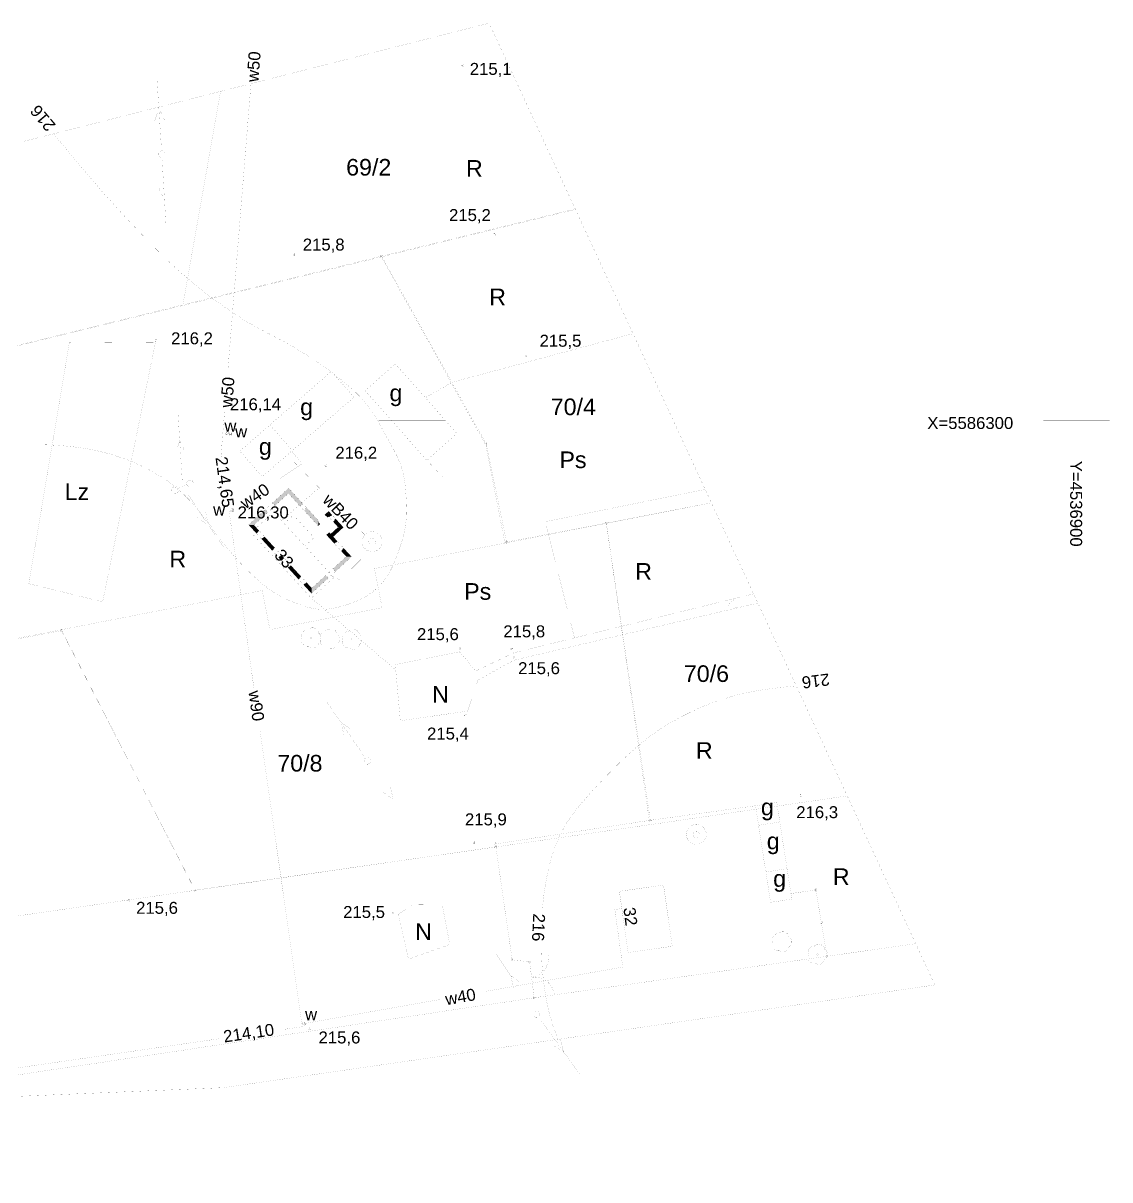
# Model space of a CAD drawing. Extents: x 114 to 624, y 4 to 211.
# Drawn here: x 460.1 to 623.6, y 5 to 179 of the extents above; entities that cross this region are included whole.
import ezdxf

# ---------------------------------------------------------------- set-up
doc = ezdxf.new("R2010")
doc.units = 0
doc.header["$MEASUREMENT"] = 0
doc.linetypes.add('linia 1x1', pattern=[1, 0.5, -0.5])
doc.linetypes.add('linia 2x1', pattern=[1.5, 1, -0.5])
for name, color, linetype in [('1x1 linia', 7, 'Continuous'), ('2x1 linia', 7, 'Continuous'), ('BUN', 7, 'Continuous'), ('BUO', 7, 'Continuous'), ('granice', 7, 'Continuous'), ('opisy 25', 7, 'Continuous'), ('opisy18', 7, 'Continuous'), ('płoty', 7, 'Continuous'), ('siatka', 7, 'Continuous'), ('symbole', 7, 'Continuous'), ('uzbrojenia', 7, 'Continuous'), ('użytki', 7, 'Continuous'), ('warstwice', 7, 'Continuous'), ('zakres', 7, 'Continuous')]:
    doc.layers.add(name, color=color, linetype=linetype)
doc.styles.add('GENERATED_STYLE_1', font='ARIAL.ttf')
doc.linetypes.add('FENCELINE0', pattern='A,0,[1,mapa Lśne Odpadki1.Shx,S=0.059524,R=0,X=0,Y=0],-7.51,0', length=7.51)

# ---------------------------------------------------------------- blocks, each defined once
blk = doc.blocks.new('WALL_21', base_point=(508.75, 98.76))
for points in [[(509.55, 98.73), (508.75, 98.76), (506.75, 96.93), (506.97, 96.7), (506.93, 96.66), (507.1, 96.47)], [(506.08, 95.54), (505.91, 95.72), (505.87, 95.68), (505.65, 95.92), (503.56, 94), (503.52, 93.2)]]:
    blk.add_hatch(color=7).paths.add_polyline_path(points, flags=0)
at = {"color": 7, "linetype": 'Continuous', "const_width": 0.009}
for points in [[(508.75, 98.76), (506.75, 96.93)], [(507.1, 96.47), (509.55, 98.73)], [(505.65, 95.92), (503.56, 94)], [(505.65, 95.92), (505.87, 95.68)], [(506.75, 96.93), (506.97, 96.7)], [(506.97, 96.7), (506.93, 96.66)], [(506.93, 96.66), (507.1, 96.47)], [(503.52, 93.2), (506.08, 95.54)], [(505.87, 95.68), (505.91, 95.72)], [(505.91, 95.72), (506.08, 95.54)]]:
    blk.add_lwpolyline(points, dxfattribs=at)
at = {"color": 1, "linetype": 'Continuous', "const_width": 0.009}
for points in [[(506.75, 96.93), (505.65, 95.92)], [(506.08, 95.54), (507.1, 96.47)]]:
    blk.add_lwpolyline(points, dxfattribs=at)
blk = doc.blocks.new('WALL_22', base_point=(505.76, 102.02))
for points in [[(506.18, 102.4), (505.76, 102.02), (506.96, 100.71), (507.2, 100.92), (507.24, 100.88), (507.42, 101.05)], [(508.35, 100.03), (508.17, 99.86), (508.21, 99.82), (507.97, 99.6), (508.75, 98.76), (509.55, 98.73)]]:
    blk.add_hatch(color=7).paths.add_polyline_path(points, flags=0)
at = {"color": 7, "linetype": 'Continuous', "const_width": 0.009}
for points in [[(506.18, 102.4), (505.76, 102.02)], [(505.76, 102.02), (506.96, 100.71)], [(506.4, 102.16), (506.18, 102.4)], [(507.42, 101.05), (506.78, 101.74)], [(507.24, 100.88), (507.42, 101.05)], [(506.96, 100.71), (507.2, 100.92)], [(507.2, 100.92), (507.24, 100.88)], [(507.97, 99.6), (508.21, 99.82)], [(507.97, 99.6), (508.75, 98.76)], [(508.17, 99.86), (508.35, 100.03)], [(508.21, 99.82), (508.17, 99.86)], [(509.55, 98.73), (508.35, 100.03)]]:
    blk.add_lwpolyline(points, dxfattribs=at)
at = {"color": 1, "linetype": 'Continuous', "const_width": 0.009}
for points in [[(508.35, 100.03), (507.42, 101.05)], [(506.96, 100.71), (507.97, 99.6)]]:
    blk.add_lwpolyline(points, dxfattribs=at)
blk = doc.blocks.new('WALL_23', base_point=(500.04, 108.25))
for points in [[(500.07, 109.06), (500.04, 108.25), (501.8, 106.33), (502.04, 106.55), (502.08, 106.5), (502.26, 106.67)], [(502.79, 106.1), (502.61, 105.93), (502.65, 105.88), (502.41, 105.67), (504.52, 103.37), (504.56, 104.17)]]:
    blk.add_hatch(color=7).paths.add_polyline_path(points, flags=0)
at = {"color": 7, "linetype": 'Continuous', "const_width": 0.009}
for points in [[(500.04, 108.25), (501.8, 106.33)], [(502.26, 106.67), (500.07, 109.06)], [(501.8, 106.33), (502.04, 106.55)], [(502.04, 106.55), (502.08, 106.5)], [(502.08, 106.5), (502.26, 106.67)], [(502.41, 105.67), (502.65, 105.88)], [(502.41, 105.67), (504.52, 103.37)], [(502.61, 105.93), (502.79, 106.1)], [(502.65, 105.88), (502.61, 105.93)], [(504.56, 104.17), (502.79, 106.1)]]:
    blk.add_lwpolyline(points, dxfattribs=at)
at = {"color": 1, "linetype": 'Continuous', "const_width": 0.009}
for points in [[(501.8, 106.33), (502.41, 105.67)], [(502.79, 106.1), (502.26, 106.67)]]:
    blk.add_lwpolyline(points, dxfattribs=at)
blk = doc.blocks.new('WALL_24', base_point=(504.52, 103.37))
for points in [[(505.51, 105.05), (505.68, 104.87), (505.71, 104.89), (505.93, 104.65), (506.05, 104.77), (506.09, 105.58)], [(504.56, 104.17), (504.52, 103.37), (504.82, 103.64), (504.6, 103.88), (504.63, 103.9), (504.46, 104.08)]]:
    blk.add_hatch(color=7).paths.add_polyline_path(points, flags=0)
at = {"color": 7, "linetype": 'Continuous', "const_width": 0.009}
for points in [[(506.09, 105.58), (505.51, 105.05)], [(505.68, 104.87), (505.51, 105.05)], [(505.71, 104.89), (505.68, 104.87)], [(505.93, 104.65), (505.71, 104.89)], [(505.93, 104.65), (506.05, 104.77)], [(504.63, 103.9), (504.46, 104.08)], [(504.52, 103.37), (504.82, 103.64)], [(504.6, 103.88), (504.63, 103.9)], [(504.82, 103.64), (504.6, 103.88)]]:
    blk.add_lwpolyline(points, dxfattribs=at)
blk = doc.blocks.new('WALL_25', base_point=(506.05, 104.77))
for points in [[(506.09, 105.58), (506.05, 104.77), (506.15, 104.67), (506.38, 104.89), (506.42, 104.84), (506.61, 105.01)], [(507.14, 104.44), (506.95, 104.27), (506.99, 104.22), (506.76, 104.01), (507.51, 103.18), (508.32, 103.15)]]:
    blk.add_hatch(color=7).paths.add_polyline_path(points, flags=0)
at = {"color": 7, "linetype": 'Continuous', "const_width": 0.009}
for points in [[(506.05, 104.77), (506.15, 104.67)], [(506.61, 105.01), (506.09, 105.58)], [(506.15, 104.67), (506.38, 104.89)], [(506.38, 104.89), (506.42, 104.84)], [(506.42, 104.84), (506.61, 105.01)], [(506.95, 104.27), (507.14, 104.44)], [(508.32, 103.15), (507.14, 104.44)], [(506.76, 104.01), (506.99, 104.22)], [(506.76, 104.01), (507.51, 103.18)], [(506.99, 104.22), (506.95, 104.27)]]:
    blk.add_lwpolyline(points, dxfattribs=at)
at = {"color": 1, "linetype": 'Continuous', "const_width": 0.009}
for points in [[(506.15, 104.67), (506.76, 104.01)], [(507.14, 104.44), (506.61, 105.01)]]:
    blk.add_lwpolyline(points, dxfattribs=at)
blk = doc.blocks.new('WALL_26', base_point=(494.85, 103.49))
for points in [[(497.62, 106.81), (497.79, 106.62), (497.83, 106.66), (498.05, 106.43), (500.04, 108.25), (500.07, 109.06)], [(494.05, 103.53), (494.85, 103.49), (496.94, 105.41), (496.73, 105.65), (496.77, 105.69), (496.6, 105.87)]]:
    blk.add_hatch(color=7).paths.add_polyline_path(points, flags=0)
at = {"color": 7, "linetype": 'Continuous', "const_width": 0.009}
for points in [[(500.07, 109.06), (497.62, 106.81)], [(498.05, 106.43), (500.04, 108.25)], [(497.79, 106.62), (497.62, 106.81)], [(497.83, 106.66), (497.79, 106.62)], [(498.05, 106.43), (497.83, 106.66)], [(496.6, 105.87), (494.05, 103.53)], [(494.85, 103.49), (496.94, 105.41)], [(496.77, 105.69), (496.6, 105.87)], [(496.73, 105.65), (496.77, 105.69)], [(496.94, 105.41), (496.73, 105.65)]]:
    blk.add_lwpolyline(points, dxfattribs=at)
at = {"color": 1, "linetype": 'Continuous', "const_width": 0.009}
for points in [[(497.62, 106.81), (496.6, 105.87)], [(496.94, 105.41), (498.05, 106.43)]]:
    blk.add_lwpolyline(points, dxfattribs=at)
blk = doc.blocks.new('WALL_27', base_point=(497.31, 100.81))
for points in [[(495.26, 102.21), (495.44, 102.38), (495.4, 102.42), (495.64, 102.64), (494.85, 103.49), (494.05, 103.53)], [(496.89, 100.43), (497.31, 100.81), (496.45, 101.75), (496.21, 101.54), (496.17, 101.58), (495.99, 101.41)]]:
    blk.add_hatch(color=7).paths.add_polyline_path(points, flags=0)
at = {"color": 7, "linetype": 'Continuous', "const_width": 0.009}
for points in [[(494.05, 103.53), (495.26, 102.21)], [(495.64, 102.64), (494.85, 103.49)], [(495.44, 102.38), (495.26, 102.21)], [(495.64, 102.64), (495.4, 102.42)], [(495.4, 102.42), (495.44, 102.38)], [(496.17, 101.58), (495.99, 101.41)], [(495.99, 101.41), (496.89, 100.43)], [(496.21, 101.54), (496.17, 101.58)], [(496.45, 101.75), (496.21, 101.54)], [(497.31, 100.81), (496.45, 101.75)]]:
    blk.add_lwpolyline(points, dxfattribs=at)
at = {"color": 1, "linetype": 'Continuous', "const_width": 0.009}
for points in [[(495.26, 102.21), (495.99, 101.41)], [(496.45, 101.75), (495.64, 102.64)]]:
    blk.add_lwpolyline(points, dxfattribs=at)
blk = doc.blocks.new('WALL_28', base_point=(501.1, 96.68))
for points in [[(497.61, 99.64), (497.8, 99.81), (497.76, 99.85), (497.99, 100.07), (497.31, 100.81), (496.89, 100.43)], [(499.02, 98.1), (499.21, 98.27), (499.17, 98.32), (499.4, 98.53), (499.01, 98.96), (498.77, 98.75), (498.73, 98.79), (498.55, 98.62)], [(500.68, 96.3), (501.1, 96.68), (500.41, 97.43), (500.18, 97.21), (500.14, 97.26), (499.95, 97.09)]]:
    blk.add_hatch(color=7).paths.add_polyline_path(points, flags=0)
at = {"color": 7, "linetype": 'Continuous', "const_width": 0.009}
for points in [[(496.89, 100.43), (497.61, 99.64)], [(497.99, 100.07), (497.31, 100.81)], [(497.8, 99.81), (497.61, 99.64)], [(497.99, 100.07), (497.76, 99.85)], [(497.76, 99.85), (497.8, 99.81)], [(498.73, 98.79), (498.55, 98.62)], [(498.55, 98.62), (499.02, 98.1)], [(498.77, 98.75), (498.73, 98.79)], [(499.01, 98.96), (498.77, 98.75)], [(499.4, 98.53), (499.01, 98.96)], [(499.21, 98.27), (499.02, 98.1)], [(499.4, 98.53), (499.17, 98.32)], [(499.17, 98.32), (499.21, 98.27)], [(500.14, 97.26), (499.95, 97.09)], [(499.95, 97.09), (500.68, 96.3)], [(500.18, 97.21), (500.14, 97.26)], [(500.41, 97.43), (500.18, 97.21)], [(501.1, 96.68), (500.41, 97.43)]]:
    blk.add_lwpolyline(points, dxfattribs=at)
at = {"color": 1, "linetype": 'Continuous', "const_width": 0.009}
for points in [[(497.61, 99.64), (498.55, 98.62)], [(499.01, 98.96), (497.99, 100.07)], [(499.02, 98.1), (499.95, 97.09)], [(500.41, 97.43), (499.4, 98.53)]]:
    blk.add_lwpolyline(points, dxfattribs=at)
blk = doc.blocks.new('WALL_29', base_point=(503.56, 94))
for points in [[(501.58, 95.31), (501.77, 95.48), (501.73, 95.53), (501.96, 95.74), (501.1, 96.68), (500.68, 96.3)], [(503.52, 93.2), (503.56, 94), (502.77, 94.86), (502.54, 94.64), (502.5, 94.68), (502.31, 94.52)]]:
    blk.add_hatch(color=7).paths.add_polyline_path(points, flags=0)
at = {"color": 7, "linetype": 'Continuous', "const_width": 0.009}
for points in [[(500.68, 96.3), (501.58, 95.31)], [(501.96, 95.74), (501.1, 96.68)], [(501.96, 95.74), (501.73, 95.53)], [(501.77, 95.48), (501.58, 95.31)], [(501.73, 95.53), (501.77, 95.48)], [(502.5, 94.68), (502.31, 94.52)], [(502.31, 94.52), (503.52, 93.2)], [(502.54, 94.64), (502.5, 94.68)], [(502.77, 94.86), (502.54, 94.64)], [(503.56, 94), (502.77, 94.86)]]:
    blk.add_lwpolyline(points, dxfattribs=at)
at = {"color": 1, "linetype": 'Continuous', "const_width": 0.009}
for points in [[(502.77, 94.86), (501.96, 95.74)], [(501.58, 95.31), (502.31, 94.52)]]:
    blk.add_lwpolyline(points, dxfattribs=at)
blk = doc.blocks.new('WALL_30', base_point=(505.98, 101.78))
blk.add_hatch(color=7).paths.add_polyline_path([(506.78, 101.74), (508.32, 103.15), (507.51, 103.18), (506.4, 102.16)], flags=0)
at = {"color": 7, "linetype": 'Continuous', "const_width": 0.009}
for points in [[(507.51, 103.18), (506.4, 102.16)], [(506.78, 101.74), (508.32, 103.15)]]:
    blk.add_lwpolyline(points, dxfattribs=at)

msp = doc.modelspace()

# ---------------------------------------------------------------- linework, layer by layer
at = {"layer": '1x1 linia', "color": 7, "linetype": 'linia 1x1', "const_width": 0.009}
msp.add_lwpolyline([(483.45715, 108.988151), (484.792627, 109.563101)], dxfattribs=at)
at = {"layer": '2x1 linia', "color": 7, "linetype": 'linia 2x1', "const_width": 0.009}
for points in [[(524.761733, 125.011781), (551.884035, 132.299397)], [(460.990354, 94.674136), (467.101997, 131.014008)], [(467.101997, 131.014008), (480.020116, 130.909994)], [(480.020116, 130.909994), (472.088099, 91.915302)], [(520.628535, 122.65956), (524.761733, 125.011781)], [(520.874788, 113.235517), (523.229402, 110.749965)], [(523.229402, 110.749965), (514.037258, 101.538645)], [(538.682953, 104.000386), (562.744476, 108.858293)], [(543.083533, 86.51491), (538.682953, 104.000386)], [(507.877596, 95.271792), (512.196779, 99.554917)], [(472.05779, 91.957555), (460.990354, 94.674136)], [(506.874752, 95.5926), (507.877596, 95.271792)], [(503.492544, 92.490378), (516.186331, 81.71273)]]:
    msp.add_lwpolyline(points, dxfattribs=at)
at = {"layer": 'BUN', "color": 4, "linetype": 'Continuous', "const_width": 0.009}
for points in [[(520.874788, 113.235517), (511.571779, 123.714065), (516.112928, 127.745764), (525.415937, 117.267217)], [(494.440004, 102.359941), (503.492544, 92.490378), (506.874752, 95.5926), (497.822212, 105.462163)], [(499.412767, 103.728055), (502.52857, 100.331039), (503.907164, 101.595509), (500.79136, 104.992525)], [(575.059692, 51.785616), (575.76757, 47.209666), (572.575138, 46.715812), (571.86726, 51.291762)]]:
    msp.add_lwpolyline(points, close=True, dxfattribs=at)
at = {"layer": 'BUO', "color": 1, "linetype": 'Continuous', "const_width": 0.009}
for points in [[(492.743664, 114.627878), (506.524664, 126.625878)], [(506.524664, 126.625878), (509.889674, 122.727262)], [(509.889674, 122.727262), (496.095664, 110.777878)], [(497.268935, 118.567665), (500.630681, 114.706443)], [(496.095664, 110.777878), (492.743664, 114.627878)]]:
    msp.add_lwpolyline(points, dxfattribs=at)
for points in [[(573.518454, 61.748677), (573.97285, 58.811312), (570.772348, 58.31621), (570.317951, 61.253575)], [(573.97285, 58.811312), (575.059692, 51.785616), (571.859189, 51.290513), (570.772348, 58.31621)], [(556.480106, 49.322023), (557.792055, 40.109663), (551.142723, 39.16272), (549.830774, 48.375079)]]:
    msp.add_lwpolyline(points, close=True, dxfattribs=at)
at = {"layer": 'granice', "color": 5, "linetype": 'Continuous', "const_width": 0.009}
for points in [[(484.156664, 136.535878), (489.833456, 168.75489)], [(543.225675, 150.987544), (514.036664, 143.845878)], [(514.036664, 143.845878), (484.156664, 136.535878)], [(529.746664, 115.495878), (514.036664, 143.845878)], [(484.156664, 136.535878), (406.446664, 117.525878)], [(532.616664, 100.775878), (529.746664, 115.495878)], [(547.876664, 103.755878), (563.679415, 106.840327)], [(532.616664, 100.775878), (547.876664, 103.755878)], [(547.876664, 103.755878), (554.426664, 58.405878)], [(512.986664, 96.945878), (532.616664, 100.775878)], [(514.136664, 91.055878), (512.986664, 96.945878)], [(465.876664, 87.745878), (496.106664, 93.645878)], [(496.106664, 93.645878), (497.256664, 87.755878)], [(497.256664, 87.755878), (514.136664, 91.055878)], [(181.446664, 32.225878), (465.876664, 87.745878)], [(485.996664, 48.525878), (465.876664, 87.745878)], [(554.426664, 58.405878), (584.112169, 62.738406)], [(554.426664, 58.405878), (485.996664, 48.525878)], [(485.996664, 48.525878), (432.526664, 40.805878)], [(581.060008, 38.599601), (594.41445, 40.502032)], [(537.018538, 32.362213), (581.060008, 38.599601)], [(422.440244, 15.240649), (537.018538, 32.362213)]]:
    msp.add_lwpolyline(points, dxfattribs=at)
at = {"layer": 'opisy18', "color": 30, "linetype": 'Continuous', "const_width": 0.009}
for points in [[(567.322609, 92.466963), (566.096509, 91.431787)], [(566.096509, 91.431787), (567.654711, 91.048484)]]:
    msp.add_lwpolyline(points, dxfattribs=at)
at = {"layer": 'płoty', "color": 1, "linetype": 'FENCELINE0', "const_width": 0.009}
for points in [[(514.060664, 143.958878), (542.438664, 150.884878)], [(514.060664, 143.958878), (446.149664, 127.314878)], [(529.806664, 115.689878), (514.060664, 143.958878)], [(532.855664, 100.942878), (529.806664, 115.689878)], [(547.856664, 103.774878), (563.679415, 106.840327)], [(547.856664, 103.774878), (532.855664, 100.942878)], [(554.490664, 59.073878), (547.856664, 103.774878)], [(452.903664, 85.138878), (465.909664, 87.610878)], [(465.909664, 87.610878), (486.010664, 48.548878)], [(554.490664, 59.073878), (570.317951, 61.253575)], [(531.211664, 55.502878), (554.490664, 59.073878)], [(486.010664, 48.548878), (531.254664, 55.052878)], [(531.254664, 55.052878), (531.211664, 55.502878)], [(533.706867, 38.049509), (531.254664, 55.052878)], [(575.638783, 48.042186), (579.407581, 48.577575)], [(579.407581, 48.577575), (581.060008, 38.599601)], [(581.060008, 38.599601), (537.018538, 32.362213)], [(536.329565, 37.777638), (533.706867, 38.049509)], [(537.018538, 32.362213), (536.329565, 37.777638)]]:
    msp.add_lwpolyline(points, dxfattribs=at)
at = {"layer": 'siatka', "color": 5, "linetype": 'Continuous', "const_width": 0.009}
for points in [[(518.616664, 114.225878), (518.616664, 124.225878)], [(618.616664, 114.225878), (618.616664, 124.225878)], [(513.616664, 119.225878), (523.616664, 119.225878)], [(623.616664, 119.225878), (613.616664, 119.225878)], [(518.616664, 14.225878), (518.616664, 24.225878)], [(618.616664, 14.225878), (618.616664, 24.225878)], [(523.616664, 19.225878), (513.616664, 19.225878)], [(623.616664, 19.225878), (613.616664, 19.225878)]]:
    msp.add_lwpolyline(points, dxfattribs=at)
at = {"layer": 'symbole', "color": 7, "linetype": 'Continuous', "const_width": 0.009}
for points in [[(526.123644, 172.653542, 1), (526.473644, 172.653542, 1)], [(526.173644, 172.653542, 1), (526.423644, 172.653542, 1)], [(526.248644, 172.653542, 1), (526.348644, 172.653542, 1)], [(480.494039, 159.321167, 1), (481.494039, 159.321167, 1)], [(530.903597, 147.249847, 1), (531.253597, 147.249847, 1)], [(530.953597, 147.249847, 1), (531.203597, 147.249847, 1)], [(531.028597, 147.249847, 1), (531.128597, 147.249847, 1)], [(500.741677, 144.181737, 1), (501.091677, 144.181737, 1)], [(500.791677, 144.181737, 1), (501.041677, 144.181737, 1)], [(500.866677, 144.181737, 1), (500.966677, 144.181737, 1)], [(513.885664, 143.958878, 1), (514.235664, 143.958878, 1)], [(513.935664, 143.958878, 1), (514.185664, 143.958878, 1)], [(514.010664, 143.958878, 1), (514.110664, 143.958878, 1)], [(479.936762, 131.294796, 1), (480.286762, 131.294796, 1)], [(479.986762, 131.294796, 1), (480.236762, 131.294796, 1)], [(480.061762, 131.294796, 1), (480.161762, 131.294796, 1)], [(535.540403, 128.958259, 1), (535.890403, 128.958259, 1)], [(535.590403, 128.958259, 1), (535.840403, 128.958259, 1)], [(535.665403, 128.958259, 1), (535.765403, 128.958259, 1)], [(490.586182, 117.311686, 1), (491.086182, 117.311686, 1)], [(490.626182, 117.311686, 1), (491.046182, 117.311686, 1)], [(490.661182, 117.311686, 1), (491.011182, 117.311686, 1)], [(490.711182, 117.311686, 1), (490.961182, 117.311686, 1)], [(490.786182, 117.311686, 1), (490.886182, 117.311686, 1)], [(491.056745, 117.242133, 1), (491.556745, 117.242133, 1)], [(491.096745, 117.242133, 1), (491.516745, 117.242133, 1)], [(491.131745, 117.242133, 1), (491.481745, 117.242133, 1)], [(491.181745, 117.242133, 1), (491.431745, 117.242133, 1)], [(491.256745, 117.242133, 1), (491.356745, 117.242133, 1)], [(529.631664, 115.689878, 1), (529.981664, 115.689878, 1)], [(529.681664, 115.689878, 1), (529.931664, 115.689878, 1)], [(529.756664, 115.689878, 1), (529.856664, 115.689878, 1)], [(505.435936, 112.422875, 1), (505.785936, 112.422875, 1)], [(505.485936, 112.422875, 1), (505.735936, 112.422875, 1)], [(505.560936, 112.422875, 1), (505.660936, 112.422875, 1)], [(484.751875, 109.760817, 1), (485.751875, 109.760817, 1)], [(482.497903, 108.790436, 1), (483.497903, 108.790436, 1)], [(491.33894, 105.736451, 1), (491.83894, 105.736451, 1)], [(491.37894, 105.736451, 1), (491.79894, 105.736451, 1)], [(491.41394, 105.736451, 1), (491.76394, 105.736451, 1)], [(491.46394, 105.736451, 1), (491.71394, 105.736451, 1)], [(491.53894, 105.736451, 1), (491.63894, 105.736451, 1)], [(547.681664, 103.774878, 1), (548.031664, 103.774878, 1)], [(547.731664, 103.774878, 1), (547.981664, 103.774878, 1)], [(547.806664, 103.774878, 1), (547.906664, 103.774878, 1)], [(511.142288, 100.987231, 1), (514.142288, 100.987231, 1)], [(512.142288, 100.987231, 1), (513.142288, 100.987231, 1)], [(532.680664, 100.942878, 1), (533.030664, 100.942878, 1)], [(532.730664, 100.942878, 1), (532.980664, 100.942878, 1)], [(532.805664, 100.942878, 1), (532.905664, 100.942878, 1)], [(465.734664, 87.610878, 1), (466.084664, 87.610878, 1)], [(465.784664, 87.610878, 1), (466.034664, 87.610878, 1)], [(465.859664, 87.610878, 1), (465.959664, 87.610878, 1)], [(503.364189, 86.509078, 1), (503.564189, 86.509078, 1)], [(506.158101, 86.338228, 1), (506.358101, 86.338228, 1)], [(509.522198, 86.281277, 1), (509.722198, 86.281277, 1)], [(525.708798, 84.987548, 1), (526.058798, 84.987548, 1)], [(525.758798, 84.987548, 1), (526.008798, 84.987548, 1)], [(525.833798, 84.987548, 1), (525.933798, 84.987548, 1)], [(533.409072, 84.877303, 1), (533.759072, 84.877303, 1)], [(533.459072, 84.877303, 1), (533.709072, 84.877303, 1)], [(533.534072, 84.877303, 1), (533.634072, 84.877303, 1)], [(533.821909, 83.609946, 1), (534.171909, 83.609946, 1)], [(533.871909, 83.609946, 1), (534.121909, 83.609946, 1)], [(533.946909, 83.609946, 1), (534.046909, 83.609946, 1)], [(526.478528, 74.820277, 1), (526.828528, 74.820277, 1)], [(526.528528, 74.820277, 1), (526.778528, 74.820277, 1)], [(526.603528, 74.820277, 1), (526.703528, 74.820277, 1)], [(511.430977, 68.011732, 1), (512.430977, 68.011732, 1)], [(576.889418, 62.825673, 1), (577.239418, 62.825673, 1)], [(576.939418, 62.825673, 1), (577.189418, 62.825673, 1)], [(577.014418, 62.825673, 1), (577.114418, 62.825673, 1)], [(554.315664, 59.073878, 1), (554.665664, 59.073878, 1)], [(554.365664, 59.073878, 1), (554.615664, 59.073878, 1)], [(554.440664, 59.073878, 1), (554.540664, 59.073878, 1)], [(559.923239, 56.934474, 1), (562.923239, 56.934474, 1)], [(527.818746, 55.696652, 1), (528.168746, 55.696652, 1)], [(527.868746, 55.696652, 1), (528.118746, 55.696652, 1)], [(527.943746, 55.696652, 1), (528.043746, 55.696652, 1)], [(560.923239, 56.934474, 1), (561.923239, 56.934474, 1)], [(531.036664, 55.502878, 1), (531.386664, 55.502878, 1)], [(531.079664, 55.052878, 1), (531.429664, 55.052878, 1)], [(531.086664, 55.502878, 1), (531.336664, 55.502878, 1)], [(531.129664, 55.052878, 1), (531.379664, 55.052878, 1)], [(531.161664, 55.502878, 1), (531.261664, 55.502878, 1)], [(531.204664, 55.052878, 1), (531.304664, 55.052878, 1)], [(579.232581, 48.577575, 1), (579.582581, 48.577575, 1)], [(475.807417, 47.034754, 1), (476.157417, 47.034754, 1)], [(475.857417, 47.034754, 1), (476.107417, 47.034754, 1)], [(475.932417, 47.034754, 1), (476.032417, 47.034754, 1)], [(485.835664, 48.548878, 1), (486.185664, 48.548878, 1)], [(485.885664, 48.548878, 1), (486.135664, 48.548878, 1)], [(485.960664, 48.548878, 1), (486.060664, 48.548878, 1)], [(579.282581, 48.577575, 1), (579.532581, 48.577575, 1)], [(579.357581, 48.577575, 1), (579.457581, 48.577575, 1)], [(515.623849, 45.097439, 1), (515.973849, 45.097439, 1)], [(515.673849, 45.097439, 1), (515.923849, 45.097439, 1)], [(515.748849, 45.097439, 1), (515.848849, 45.097439, 1)], [(580.047524, 43.656647, 1), (580.397524, 43.656647, 1)], [(580.097524, 43.656647, 1), (580.347524, 43.656647, 1)], [(580.172524, 43.656647, 1), (580.272524, 43.656647, 1)], [(574.138312, 40.763402, 1), (574.338312, 40.763402, 1)], [(579.53574, 38.869277, 1), (579.73574, 38.869277, 1)], [(580.885008, 38.599601, 1), (581.235008, 38.599601, 1)], [(580.935008, 38.599601, 1), (581.185008, 38.599601, 1)], [(581.010008, 38.599601, 1), (581.110008, 38.599601, 1)], [(533.531867, 38.049509, 1), (533.881867, 38.049509, 1)], [(533.581867, 38.049509, 1), (533.831867, 38.049509, 1)], [(533.656867, 38.049509, 1), (533.756867, 38.049509, 1)], [(536.154565, 37.777638, 1), (536.504565, 37.777638, 1)], [(536.204565, 37.777638, 1), (536.454565, 37.777638, 1)], [(536.279565, 37.777638, 1), (536.379565, 37.777638, 1)], [(536.843538, 32.362213, 1), (537.193538, 32.362213, 1)], [(536.893538, 32.362213, 1), (537.143538, 32.362213, 1)], [(536.968538, 32.362213, 1), (537.068538, 32.362213, 1)], [(536.878301, 29.889306, 1), (537.878301, 29.889306, 1)], [(502.156463, 28.477255, 1), (502.656463, 28.477255, 1)], [(502.196463, 28.477255, 1), (502.616463, 28.477255, 1)], [(502.231463, 28.477255, 1), (502.581463, 28.477255, 1)], [(502.281463, 28.477255, 1), (502.531463, 28.477255, 1)], [(502.356463, 28.477255, 1), (502.456463, 28.477255, 1)], [(503.079964, 27.689298, 1), (503.429964, 27.689298, 1)], [(503.129964, 27.689298, 1), (503.379964, 27.689298, 1)], [(503.204964, 27.689298, 1), (503.304964, 27.689298, 1)]]:
    msp.add_lwpolyline(points, format="xyb", close=True, dxfattribs=at)
for points in [[(526.298644, 172.653542), (526.298694, 172.653542)], [(480.930099, 160.319121), (480.290694, 170.298658)], [(479.926962, 164.358852), (480.549489, 166.259499)], [(481.409485, 164.45384), (480.549489, 166.259499)], [(481.053303, 158.322925), (481.645943, 148.340502)], [(480.554549, 154.190498), (481.406075, 152.380829)], [(482.037501, 154.278538), (481.406075, 152.380829)], [(531.078597, 147.249847), (531.078647, 147.249847)], [(500.916677, 144.181737), (500.916727, 144.181737)], [(514.060664, 143.958878), (514.060714, 143.958878)], [(480.111762, 131.294796), (480.111812, 131.294796)], [(535.715403, 128.958259), (535.715453, 128.958259)], [(484.062451, 110.273675), (483.438071, 120.254164)], [(490.836182, 117.311686), (490.836232, 117.311686)], [(491.306745, 117.242133), (491.306795, 117.242133)], [(483.065397, 114.314912), (483.690785, 116.21462)], [(484.548061, 114.407667), (483.690785, 116.21462)], [(529.806664, 115.689878), (529.806714, 115.689878)], [(505.610936, 112.422875), (505.610986, 112.422875)], [(484.683712, 108.446339), (490.271944, 100.153471)], [(486.356452, 104.634824), (488.01014, 103.509961)], [(487.58841, 105.464991), (488.01014, 103.509961)], [(491.58894, 105.736451), (491.58899, 105.736451)], [(547.856664, 103.774878), (547.856714, 103.774878)], [(532.855664, 100.942878), (532.855714, 100.942878)], [(465.909664, 87.610878), (465.909714, 87.610878)], [(525.883798, 84.987548), (525.883848, 84.987548)], [(533.584072, 84.877303), (533.584122, 84.877303)], [(533.996909, 83.609946), (533.996959, 83.609946)], [(511.362888, 68.834699), (505.681994, 77.064368)], [(508.424933, 71.783281), (507.981302, 73.733458)], [(509.647502, 72.627213), (507.981302, 73.733458)], [(526.653528, 74.820277), (526.653578, 74.820277)], [(512.485847, 67.179796), (518.034549, 58.860426)], [(514.140429, 63.360363), (515.788744, 62.227642)], [(515.376324, 64.184657), (515.788744, 62.227642)], [(577.064418, 62.825673), (577.064468, 62.825673)], [(554.490664, 59.073878), (554.490714, 59.073878)], [(527.993746, 55.696652), (527.993796, 55.696652)], [(531.211664, 55.502878), (531.211714, 55.502878)], [(531.254664, 55.052878), (531.254714, 55.052878)], [(475.982417, 47.034754), (475.982467, 47.034754)], [(486.010664, 48.548878), (486.010714, 48.548878)], [(579.407581, 48.577575), (579.407631, 48.577575)], [(515.798849, 45.097439), (515.798899, 45.097439)], [(580.222524, 43.656647), (580.222574, 43.656647)], [(536.823105, 30.721026), (531.271143, 39.03822)], [(581.060008, 38.599601), (581.060058, 38.599601)], [(533.706867, 38.049509), (533.706917, 38.049509)], [(536.329565, 37.777638), (536.329615, 37.777638)], [(533.931454, 33.715031), (533.518267, 35.671884)], [(535.167026, 34.53981), (533.518267, 35.671884)], [(537.018538, 32.362213), (537.018588, 32.362213)], [(502.406463, 28.477255), (502.406513, 28.477255)], [(537.961344, 29.076865), (543.791779, 20.952456)], [(503.254964, 27.689298), (503.255014, 27.689298)], [(540.952726, 26.182501), (541.431945, 24.240763)], [(539.745794, 25.316354), (541.431945, 24.240763)]]:
    msp.add_lwpolyline(points, dxfattribs=at)
for points in [[(503.005405, 87.762038, 0.519646), (502.101476, 86.531252)], [(504.582248, 87.256804, 0.60726), (503.005405, 87.762038)], [(504.581513, 85.760805, 0.501748), (504.582248, 87.256804)], [(505.799317, 87.591187, 0.519646), (504.895388, 86.360401)], [(507.37616, 87.085953, 0.60726), (505.799317, 87.591187)], [(507.375425, 85.589954, 0.501748), (507.37616, 87.085953)], [(509.163414, 87.534237, 0.519646), (508.259485, 86.30345)], [(510.740257, 87.029002, 0.60726), (509.163414, 87.534237)], [(502.101476, 86.531252, 0.596587), (503.102129, 85.229234)], [(503.102129, 85.229234, 0.547414), (504.581513, 85.760805)], [(504.895388, 86.360401, 0.596587), (505.89604, 85.058383)], [(505.89604, 85.058383, 0.547414), (507.375425, 85.589954)], [(508.259485, 86.30345, 0.596587), (509.260138, 85.001432)], [(509.260138, 85.001432, 0.547414), (510.739522, 85.533003)], [(510.739522, 85.533003, 0.501748), (510.740257, 87.029002)], [(573.779528, 42.016362, 0.519646), (572.875599, 40.785576)], [(575.356371, 41.511127, 0.60726), (573.779528, 42.016362)], [(572.875599, 40.785576, 0.596587), (573.876252, 39.483557)], [(575.355636, 40.015128, 0.501748), (575.356371, 41.511127)], [(579.176956, 40.122237, 0.519646), (578.273027, 38.89145)], [(580.753799, 39.617002, 0.60726), (579.176956, 40.122237)], [(536.627413, 35.436507, 0.414214), (539.152681, 38.845762)], [(573.876252, 39.483557, 0.547414), (575.355636, 40.015128)], [(578.273027, 38.89145, 0.596587), (579.27368, 37.589432)], [(580.753064, 38.121003, 0.501748), (580.753799, 39.617002)], [(579.27368, 37.589432, 0.547414), (580.753064, 38.121003)], [(540.036669, 32.911239, 0.414214), (536.627413, 35.436507)]]:
    msp.add_lwpolyline(points, format="xyb", dxfattribs=at)
at = {"layer": 'uzbrojenia', "color": 213, "linetype": 'Continuous', "const_width": 0.009}
for points in [[(490.940404, 126.826723), (494.408408, 169.917411)], [(489.922267, 114.17615), (490.468464, 120.962757)], [(490.836182, 117.311686), (490.174661, 117.312201)], [(490.836182, 117.311686), (491.306745, 117.242133)], [(490.009979, 113.549451), (489.922267, 114.17615)], [(499.863395, 114.041763), (505.724236, 108.00583)], [(502.105602, 112.71586), (500.526662, 114.616334)], [(502.105602, 112.71586), (497.539854, 109.685791)], [(504.6585, 109.103405), (499.010314, 104.166831)], [(493.008226, 106.678365), (491.144737, 105.441655)], [(494.552974, 81.089938), (491.112804, 105.669812)], [(510.920158, 102.654679), (511.545579, 102.010574)], [(494.836907, 79.098307), (494.552974, 81.089938)], [(502.12123, 28.002825), (495.764175, 72.594036)], [(549.146515, 45.656806), (550.200751, 45.777147)], [(550.347269, 36.978336), (549.146515, 45.656806)], [(529.839582, 33.34182), (550.347269, 36.978336)], [(502.062294, 28.416225), (523.051803, 32.13818)], [(499.343817, 27.600731), (502.12123, 28.002825)], [(409.081022, 14.53312), (489.653151, 26.197784)]]:
    msp.add_lwpolyline(points, dxfattribs=at)
at = {"layer": 'użytki', "color": 92, "linetype": 'Continuous', "const_width": 0.009}
for points in [[(533.950136, 84.265786), (570.022813, 93.14878)], [(534.039267, 83.178277), (570.668937, 91.754189)], [(516.116016, 82.494629), (525.793054, 84.417601)], [(525.793054, 84.417601), (528.224979, 81.533141)], [(528.224979, 81.533141), (533.950136, 84.265786)], [(516.875991, 74.04367), (516.116016, 82.494629)], [(528.582429, 80.191861), (534.039267, 83.178277)], [(527.003054, 75.497881), (528.582429, 80.191861)], [(516.875991, 74.04367), (527.003054, 75.497881)], [(518.716072, 46.362431), (516.552814, 44.901697)], [(523.194925, 46.301568), (518.716072, 46.362431)], [(524.319717, 40.375425), (523.194925, 46.301568)], [(516.552814, 44.901697), (518.106704, 38.176234)], [(518.106704, 38.176234), (524.319717, 40.375425)]]:
    msp.add_lwpolyline(points, dxfattribs=at)
at = {"layer": 'warstwice', "color": 6, "linetype": 'Continuous', "const_width": 0.009}
for points in [[(506.435488, 126.54824), (505.92903, 126.926351), (505.419731, 127.299193), (504.907238, 127.666414), (504.391201, 128.027664), (503.871268, 128.382592), (503.34709, 128.730847), (502.818314, 129.072078), (502.284645, 129.406002), (501.746294, 129.732939), (501.203736, 130.053531), (500.657454, 130.368423), (500.107928, 130.678261), (499.555637, 130.983689), (499.001062, 131.285352), (498.444684, 131.583896), (497.886982, 131.879966), (497.328493, 132.174335), (496.769986, 132.468332), (496.212295, 132.763433), (495.656255, 133.061113), (495.102697, 133.36285), (494.552457, 133.670118), (494.006367, 133.984394), (493.465231, 134.307098), (492.929251, 134.638538), (492.398075, 134.977999), (491.871332, 135.324732), (491.348651, 135.677985), (490.82966, 136.037006), (490.313988, 136.401045), (489.801264, 136.769349), (489.291115, 137.141169), (488.78318, 137.515766), (488.277401, 137.892923), (487.774115, 138.273088), (487.273683, 138.656751), (486.776469, 139.044404), (486.282833, 139.436538), (485.793136, 139.833641), (485.307598, 140.235966), (484.826193, 140.643352), (484.348867, 141.055594), (483.875568, 141.472487), (483.406244, 141.893827), (482.940836, 142.319406), (482.479184, 142.748976), (482.021029, 143.182244), (481.566105, 143.618916), (481.11415, 144.0587), (480.6649, 144.501301), (480.218092, 144.946426), (479.773461, 145.393783), (479.330744, 145.843077), (478.889678, 146.294014), (478.450011, 146.746317), (478.011654, 147.199876), (477.574629, 147.654701), (477.138957, 148.110806), (476.704662, 148.568202), (476.271768, 149.026901), (475.840296, 149.486916), (475.410269, 149.948259), (474.981712, 150.410941), (474.554646, 150.874976), (474.129095, 151.340375), (473.705082, 151.807151), (473.282629, 152.275315), (472.861759, 152.744881), (472.442496, 153.215859), (472.024862, 153.688263), (471.60888, 154.162105), (471.194568, 154.637392), (470.781873, 155.114075), (470.370694, 155.592069), (469.96093, 156.071284), (469.55248, 156.551635), (469.145243, 157.033034), (468.739118, 157.515394), (468.334004, 157.998626), (467.9298, 158.482645), (467.526404, 158.967362), (467.123717, 159.45269), (466.721635, 159.938543), (466.320059, 160.424832), (465.918888, 160.91147), (465.518019, 161.39837), (465.317667, 161.641891), (465.117353, 161.885445), (465.017206, 162.007231), (464.917064, 162.129021), (464.866994, 162.189917), (464.816925, 162.250813), (464.716788, 162.372607)], [(460.060491, 115.596465), (460.69128, 115.603691), (461.322237, 115.605866), (461.953406, 115.6027), (462.584829, 115.593904), (463.216541, 115.579185), (463.848444, 115.558164), (464.480325, 115.530383), (465.111965, 115.495385), (465.743144, 115.452711), (466.373645, 115.401902), (467.003248, 115.342499), (467.631734, 115.274044), (468.258884, 115.196077), (468.884481, 115.108141), (469.508304, 115.009776), (470.130135, 114.900523), (470.749756, 114.779924), (471.366948, 114.647521), (471.981488, 114.502919), (472.593143, 114.346062), (473.201674, 114.177003), (473.80684, 113.995794), (474.408403, 113.802489), (475.006124, 113.597139), (475.599763, 113.379797), (476.189082, 113.150516), (476.773841, 112.909349), (477.353801, 112.656348), (477.92865, 112.391499), (478.497815, 112.114546), (479.060662, 111.825175), (479.616559, 111.523077), (480.164872, 111.207939), (480.704968, 110.879449), (481.236213, 110.537297), (481.757976, 110.181169), (482.269622, 109.810756), (482.770537, 109.425785), (483.260343, 109.026525), (483.738829, 108.613621), (484.205785, 108.187725), (484.661005, 107.749489), (485.104281, 107.299567), (485.535403, 106.838611), (485.954515, 106.367399), (486.362883, 105.887107), (486.761996, 105.398993), (487.153346, 104.904314), (487.538424, 104.404327), (487.91872, 103.90029), (488.295726, 103.393461), (488.670932, 102.885095), (489.04583, 102.376452), (489.421909, 101.868787), (489.800661, 101.363359), (490.183577, 100.861425), (490.572147, 100.364241), (490.967862, 99.873065), (491.371788, 99.388816), (491.783879, 98.911524), (492.203909, 98.441076), (492.631653, 97.977361), (493.066883, 97.520265), (493.509374, 97.069676), (493.9589, 96.625482), (494.415235, 96.187568), (494.878153, 95.755824), (495.347434, 95.330148), (495.823456, 94.911595), (496.307693, 94.503339), (496.801734, 94.108774), (497.307169, 93.731297), (497.825588, 93.374307), (498.358522, 93.041093), (498.906093, 92.73244), (499.466987, 92.446568), (500.039822, 92.181584), (500.623219, 91.935591), (501.215796, 91.706695), (501.816173, 91.493002), (502.423021, 91.293629), (503.035389, 91.115271), (503.652499, 90.968053), (504.273573, 90.862113), (504.897833, 90.807594), (505.52437, 90.812183), (506.15156, 90.870301), (506.777537, 90.971904), (507.400437, 91.106945), (508.018397, 91.265436), (508.629691, 91.441786), (509.232818, 91.637672), (509.826301, 91.855454), (510.40866, 92.097493), (510.978418, 92.366151), (511.534091, 92.663786), (512.073451, 92.992344), (512.592694, 93.352905), (513.087821, 93.746436), (513.555129, 94.173462), (513.99283, 94.63168), (514.39988, 95.117684), (514.77524, 95.628062), (515.117868, 96.159404), (515.427954, 96.708443), (515.70969, 97.27237), (515.96808, 97.848473), (516.208124, 98.434038), (516.434827, 99.026351), (516.652045, 99.623091), (516.85849, 100.223693), (517.051427, 100.828091), (517.228125, 101.436213), (517.385849, 102.047992), (517.521866, 102.663357), (517.633442, 103.28224), (517.717903, 103.904568), (517.774914, 104.530088), (517.807252, 105.158312), (517.817906, 105.788736), (517.809869, 106.420854), (517.78613, 107.054164), (517.749681, 107.688159), (517.703512, 108.322335), (517.650518, 108.956171), (517.589207, 109.588334), (517.511985, 110.216371), (517.410806, 110.837743), (517.277625, 111.449912), (517.107254, 112.051212), (516.902836, 112.642518), (516.669031, 113.225169), (516.410496, 113.800503), (516.131889, 114.369858), (515.837867, 114.934571), (515.53309, 115.495982), (515.222214, 116.055426), (514.909895, 116.614242), (514.599164, 117.173077), (514.28862, 117.730697), (513.976113, 118.28555), (513.659495, 118.836086), (513.336616, 119.380752), (513.005328, 119.917997), (512.66348, 120.446271), (512.308924, 120.964021), (511.939511, 121.469695), (511.553091, 121.961744), (511.147604, 122.438675), (510.72303, 122.900381), (510.28139, 123.348141), (509.824789, 123.783288), (509.355334, 124.207159), (508.875133, 124.621091), (508.386293, 125.02642), (507.890921, 125.424481), (507.641444, 125.621204), (507.391124, 125.816611), (507.26573, 125.913873), (507.140213, 126.010861), (507.077408, 126.059252), (507.014571, 126.107573), (506.951701, 126.155823), (506.888799, 126.204001)], [(538.253443, 45.744713), (538.304798, 46.318392), (538.363077, 46.891577), (538.428434, 47.464216), (538.501023, 48.036254), (538.581, 48.607637), (538.668638, 49.178201), (538.764373, 49.747626), (538.868655, 50.315581), (538.981936, 50.881735), (539.104664, 51.445757), (539.23729, 52.007315), (539.380264, 52.566078), (539.534036, 53.121714), (539.699056, 53.673893), (539.875775, 54.222284), (540.064642, 54.766554), (540.266108, 55.306373), (540.480622, 55.841409), (540.708616, 56.37124), (540.950446, 56.89508), (541.206451, 57.412046), (541.476967, 57.92126), (541.762332, 58.421842), (542.062883, 58.91291), (542.378959, 59.393586), (542.710682, 59.863185), (543.056492, 60.322562), (543.414031, 60.773305), (543.780935, 61.217004), (544.15484, 61.655248), (544.533384, 62.08963), (544.914434, 62.521584), (545.297428, 62.951494), (545.682456, 63.379304), (546.069615, 63.804955), (546.458999, 64.228391), (546.850701, 64.649554), (547.244818, 65.068386), (547.641442, 65.48483), (548.040669, 65.898828), (548.442594, 66.310322), (548.847311, 66.719254), (549.254913, 67.125568), (549.665497, 67.529205), (550.079192, 67.930014), (550.496224, 68.327584), (550.916835, 68.721465), (551.341267, 69.111205), (551.769762, 69.496352), (552.202562, 69.876457), (552.639908, 70.251066), (553.082044, 70.619728), (553.52921, 70.981993), (553.981649, 71.337408), (554.439603, 71.685523), (554.903313, 72.025885), (555.372952, 72.358125), (555.848381, 72.682232), (556.329377, 72.998292), (556.815719, 73.306393), (557.307183, 73.606621), (557.803548, 73.899063), (558.304591, 74.183805), (558.810089, 74.460935), (559.31982, 74.73054), (559.833561, 74.992705), (560.351089, 75.247519), (560.872184, 75.495067), (561.396621, 75.735436), (561.924208, 75.96866), (562.454855, 76.19458), (562.988495, 76.413), (563.52506, 76.623722), (564.064482, 76.826549), (564.606695, 77.021282), (565.15163, 77.207724), (565.69922, 77.385677), (566.249397, 77.554945), (566.802095, 77.715329), (567.357244, 77.866631), (567.914779, 78.008655), (568.474607, 78.141311), (569.036538, 78.264968), (569.600356, 78.380116), (570.165843, 78.487246), (570.732782, 78.586846), (571.300957, 78.679407), (571.870151, 78.765419), (572.440148, 78.845371), (573.01075, 78.919799), (573.58185, 78.989445), (574.153365, 79.055105), (574.725212, 79.117577), (575.297308, 79.177657), (575.583423, 79.20705), (575.86957, 79.236144), (576.012651, 79.250609), (576.155737, 79.265038), (576.298825, 79.279442), (576.37037, 79.286638), (576.441915, 79.293833)], [(538.235643, 45.525723), (538.236344, 45.534591), (538.237048, 45.543459), (538.237753, 45.552326), (538.238459, 45.561194), (538.239167, 45.570061), (538.239877, 45.578929), (538.240588, 45.587796), (538.241301, 45.596663), (538.242016, 45.60553), (538.242732, 45.614397), (538.243449, 45.623264), (538.244169, 45.63213), (538.24489, 45.640997), (538.245612, 45.649864), (538.246337, 45.65873), (538.247062, 45.667596), (538.24779, 45.676463), (538.248519, 45.685329), (538.249249, 45.694195), (538.249982, 45.703061), (538.250715, 45.711926), (538.251451, 45.720792), (538.251819, 45.725225), (538.252188, 45.729658), (538.252372, 45.731874), (538.252557, 45.734091), (538.252742, 45.736307), (538.252834, 45.737415), (538.252927, 45.738523)], [(540.590304, 26.097093), (540.48644, 26.377779), (540.382914, 26.65857), (540.280064, 26.939573), (540.178228, 27.220895), (540.077745, 27.50264), (539.978951, 27.784916), (539.882186, 28.067827), (539.787787, 28.351481), (539.696092, 28.635983), (539.60744, 28.921438), (539.522112, 29.207933), (539.44011, 29.495445), (539.361345, 29.783919), (539.28573, 30.073299), (539.213178, 30.363531), (539.143602, 30.654559), (539.076914, 30.946329), (539.013027, 31.238784), (538.951852, 31.53187), (538.893304, 31.825531), (538.837294, 32.119713), (538.783735, 32.41436), (538.73254, 32.709417), (538.683621, 33.004829), (538.636896, 33.300545), (538.592317, 33.596542), (538.549849, 33.89281), (538.509458, 34.189336), (538.471108, 34.486109), (538.434763, 34.783117), (538.40039, 35.080349), (538.367952, 35.377793), (538.337415, 35.675437), (538.308744, 35.973269), (538.281903, 36.271278), (538.256858, 36.569453), (538.233574, 36.867782), (538.212015, 37.166252), (538.192146, 37.464853), (538.173932, 37.763573), (538.157339, 38.0624), (538.142331, 38.361323), (538.128872, 38.660329), (538.116929, 38.959407), (538.106466, 39.258547), (538.097447, 39.557735), (538.08984, 39.85696), (538.083637, 40.156214)]]:
    msp.add_lwpolyline(points, dxfattribs=at)
at = {"layer": 'zakres', "color": 6, "linetype": 'Continuous', "const_width": 0.009}
for points in [[(123.850768, 75.756682), (530.237233, 179.021712)], [(530.237233, 179.021712), (597.295213, 34.284212)], [(490.283645, 18.833762), (597.295213, 34.284212)], [(490.283645, 18.833762), (162.073416, 4.961948)]]:
    msp.add_lwpolyline(points, dxfattribs=at)

# ---------------------------------------------------------------- block references
at = {"color": 7}
for name, p in [('WALL_26', (494.851645, 103.494116)), ('WALL_23', (500.039785, 108.252771)), ('WALL_24', (504.521303, 103.366781)), ('WALL_25', (506.054162, 104.772748)), ('WALL_27', (497.309062, 100.814908)), ('WALL_30', (505.977965, 101.77865)), ('WALL_22', (505.758283, 102.01816)), ('WALL_28', (501.098508, 96.683452)), ('WALL_21', (508.745961, 98.760833)), ('WALL_29', (503.557821, 94.002178))]:
    msp.add_blockref(name, p, dxfattribs=at)

# ---------------------------------------------------------------- texts
at = {"layer": 'opisy 25', "color": 1, "char_height": 2.5, "attachment_point": 7, "style": 'GENERATED_STYLE_1'}
for s, insert, width in [('{\\fArial Europa Środkowa|b0|i0|c0|p34;69/2}', (508.727604, 156.05406), 7.05), ('{\\fArial Europa Środkowa|b0|i0|c0|p34;R}', (526.75422, 155.913287), 2.625), ('{\\fArial Europa Środkowa|b0|i0|c0|p34;R}', (530.244329, 136.575596), 2.625), ('{\\fArial Europa Środkowa|b0|i0|c0|p34;g}', (515.246259, 121.373538), 2.025), ('{\\fArial Europa Środkowa|b0|i0|c0|p34;g}', (501.807337, 119.266984), 2.025), ('{\\fArial Europa Środkowa|b0|i0|c0|p34;70/4}', (539.504227, 119.999303), 7.05), ('{\\fArial Europa Środkowa|b0|i0|c0|p34;g}', (495.595302, 113.306712), 2.025), ('{\\fArial Europa Środkowa|b0|i0|c0|p34;Ps}', (540.815503, 112.032303), 4.2), ('{\\fArial Europa Środkowa|b0|i0|c0|p34;Lz}', (466.380828, 107.262534), 3.825), ('{\\fArial Europa Środkowa|b0|i0|c0|p34;R}', (482.141248, 97.125305), 2.625), ('{\\fArial Europa Środkowa|b0|i0|c0|p34;R}', (552.207885, 95.269772), 2.625), ('{\\fArial Europa Środkowa|b0|i0|c0|p34;Ps}', (526.485567, 92.216701), 4.2), ('{\\fArial Europa Środkowa|b0|i0|c0|p34;70/6}', (559.533812, 79.851947), 7.05), ('{\\fArial Europa Środkowa|b0|i0|c0|p34;N}', (521.653521, 76.780824), 2.625), ('{\\fArial Europa Środkowa|b0|i0|c0|p34;R}', (561.347352, 68.321227), 2.625), ('{\\fArial Europa Środkowa|b0|i0|c0|p34;70/8}', (498.373678, 66.366324), 7.05), ('{\\fArial Europa Środkowa|b0|i0|c0|p34;g}', (571.127996, 59.054707), 2.025), ('{\\fArial Europa Środkowa|b0|i0|c0|p34;g}', (572.008758, 53.949681), 2.025), ('{\\fArial Europa Środkowa|b0|i0|c0|p34;g}', (572.968446, 48.296353), 2.025), ('{\\fArial Europa Środkowa|b0|i0|c0|p34;R}', (581.941069, 49.341343), 2.625), ('{\\fArial Europa Środkowa|b0|i0|c0|p34;N}', (519.100402, 41.055491), 2.625)]:
    msp.add_mtext(s, dxfattribs=dict(at, insert=insert, width=width))
at = {"layer": 'opisy18', "color": 30, "char_height": 1.8, "attachment_point": 7, "style": 'GENERATED_STYLE_1'}
for s, insert, width, rotation in [('{\\fArial Europa Środkowa|b0|i0|c0|p34;w50}', (495.536995, 170.099798), 4.698, 85.39867349), ('{\\fArial Europa Środkowa|b0|i0|c0|p34;w50}', (491.598818, 121.104647), 4.698, 85.39867349), ('{\\fArial Europa Środkowa|b0|i0|c0|p34;214,65}', (488.72903, 113.615684), 7.992, 277.96730779), ('{\\fArial Europa Środkowa|b0|i0|c0|p34;Y=4536900}', (617.626339, 113.178205), 13.338, 270), ('{\\fArial Europa Środkowa|b0|i0|c0|p34;w40}', (493.578595, 105.823456), 4.698, 33.57031296), ('{\\fArial Europa Środkowa|b0|i0|c0|p34;wB40}', (505.034156, 107.101091), 6.426, 314.15678707), ('{\\fArial Europa Środkowa|b0|i0|c0|p34;33}', (497.775399, 98.862169), 2.916, 312.17050997), ('{\\fArial Europa Środkowa|b0|i0|c0|p34;w90}', (493.998064, 78.441053), 4.698, 277.96730779), ('{\\fArial Europa Środkowa|b0|i0|c0|p34;32}', (550.405196, 45.858342), 2.916, 277.26479046), ('{\\fArial Europa Środkowa|b0|i0|c0|p34;w40}', (523.814765, 31.19985), 4.698, 10.05544231), ('{\\fArial Europa Środkowa|b0|i0|c0|p34;214,10}', (490.438411, 25.288493), 7.992, 8.23763533)]:
    msp.add_mtext(s, dxfattribs=dict(at, insert=insert, width=width, rotation=rotation))
for s, insert, width in [('{\\fArial Europa Środkowa|b0|i0|c0|p34;215,1}', (527.322434, 170.904801), 6.534), ('{\\fArial Europa Środkowa|b0|i0|c0|p34;215,2}', (524.20441, 148.909195), 6.534), ('{\\fArial Europa Środkowa|b0|i0|c0|p34;215,8}', (502.204197, 144.470703), 6.534), ('{\\fArial Europa Środkowa|b0|i0|c0|p34;216,2}', (482.390455, 130.35966), 6.534), ('{\\fArial Europa Środkowa|b0|i0|c0|p34;215,5}', (537.82936, 129.997248), 6.534), ('{\\fArial Europa Środkowa|b0|i0|c0|p34;216,14}', (491.245113, 120.435336), 7.992), ('{\\fArial Europa Środkowa|b0|i0|c0|p34;w}', (490.411958, 117.543041), 1.782), ('{\\fArial Europa Środkowa|b0|i0|c0|p34;X=5586300}', (596.154489, 117.926162), 13.392), ('{\\fArial Europa Środkowa|b0|i0|c0|p34;w}', (492.026895, 116.677602), 1.782), ('{\\fArial Europa Środkowa|b0|i0|c0|p34;216,2}', (507.103261, 113.15099), 6.534), ('{\\fArial Europa Środkowa|b0|i0|c0|p34;w}', (488.718348, 104.910307), 1.782), ('{\\fArial Europa Środkowa|b0|i0|c0|p34;216,30}', (492.404962, 104.160936), 7.992), ('{\\fArial Europa Środkowa|b0|i0|c0|p34;215,6}', (519.384814, 85.844163), 6.534), ('{\\fArial Europa Środkowa|b0|i0|c0|p34;215,8}', (532.374605, 86.263548), 6.534), ('{\\fArial Europa Środkowa|b0|i0|c0|p34;215,6}', (534.598091, 80.724266), 6.534), ('{\\fArial Europa Środkowa|b0|i0|c0|p34;215,4}', (520.897579, 70.884837), 6.534), ('{\\fArial Europa Środkowa|b0|i0|c0|p34;216,3}', (576.444427, 59.054257), 6.534), ('{\\fArial Europa Środkowa|b0|i0|c0|p34;215,9}', (526.603017, 57.969447), 6.534), ('{\\fArial Europa Środkowa|b0|i0|c0|p34;215,6}', (477.129253, 44.658394), 6.534), ('{\\fArial Europa Środkowa|b0|i0|c0|p34;215,5}', (508.277196, 44.0334), 6.534), ('{\\fArial Europa Środkowa|b0|i0|c0|p34;w}', (502.545734, 28.989104), 1.782), ('{\\fArial Europa Środkowa|b0|i0|c0|p34;215,6}', (504.572488, 25.150878), 6.534)]:
    msp.add_mtext(s, dxfattribs=dict(at, insert=insert, width=width))
at = {"layer": 'warstwice', "color": 6, "char_height": 1.8, "width": 4.374, "attachment_point": 7, "style": 'GENERATED_STYLE_1'}
for insert, rotation in [((465.151587, 163.710221), 130.13471599), ((581.348634, 81.201348), 187.11660205), ((536.856355, 45.073828), 267.27042684)]:
    msp.add_mtext('{\\fArial Europa Środkowa|b0|i0|c0|p34;216}', dxfattribs=dict(at, insert=insert, rotation=rotation))

doc.saveas('drawing.dxf')
